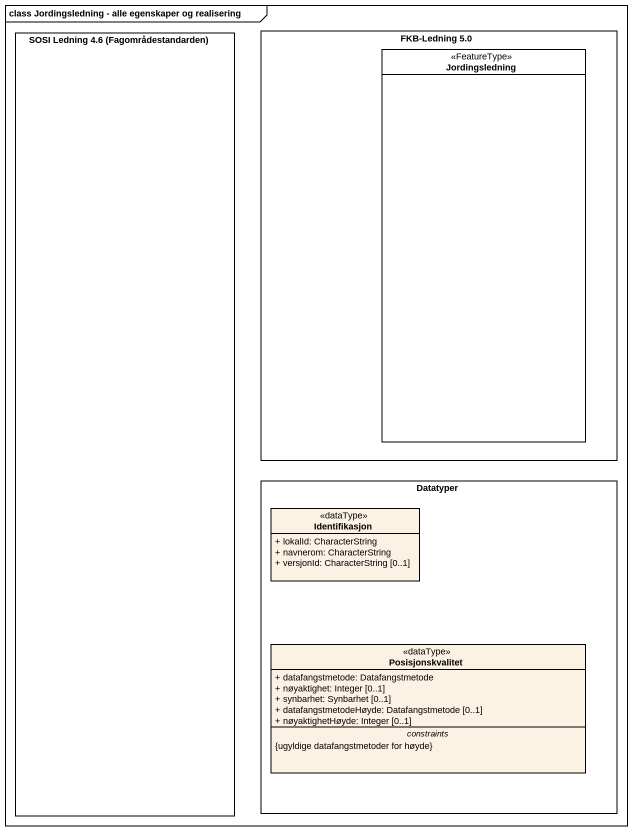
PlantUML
@startuml
mainframe class Jordingsledning - alle egenskaper og realisering
allowmixing
hide circle
hide empty members
skinparam classAttributeIconSize 0
rectangle "SOSI Ledning 4.6 (Fagområdestandarden)" as SOSI_Ledning_4_6
rectangle "FKB-Ledning 5.0" as FKB_Ledning_5_0 {
  class Jordingsledning <<FeatureType>> #FFFFFF
}
rectangle Datatyper {
  class Identifikasjon <<dataType>> {
    + lokalId: CharacterString
    + navnerom: CharacterString
    + versjonId: CharacterString [0..1]
  }
  class Posisjonskvalitet <<dataType>> {
    + datafangstmetode: Datafangstmetode
    + nøyaktighet: Integer [0..1]
    + synbarhet: Synbarhet [0..1]
    + datafangstmetodeHøyde: Datafangstmetode [0..1]
    + nøyaktighetHøyde: Integer [0..1]
    -- constraints --
    {ugyldige datafangstmetoder for høyde}
  }
}
@enduml
